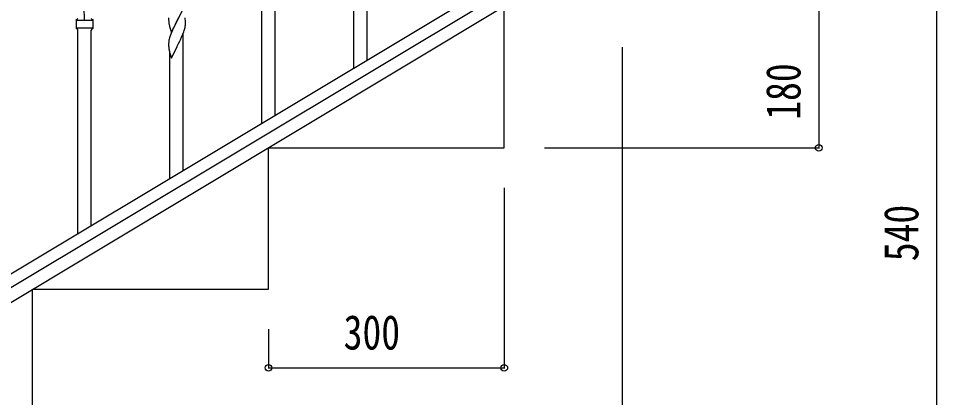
# Model space of a CAD drawing. Units: millimetres, scale not verified. Extents: x -4143 to 4140, y -2900 to 2898.
# Drawn here: x -3212 to -2044, y -1910 to -1428 of the extents above; entities that cross this region are included whole.
import ezdxf
from ezdxf.enums import TextEntityAlignment as Align

# ---------------------------------------------------------------- set-up
doc = ezdxf.new("R2010")
doc.units = ezdxf.units.MM
doc.header["$LTSCALE"] = 10
doc.layers.add('0-3_YKK_A1', color=4, linetype='Continuous')
doc.layers.add('0-4_YKK_D', color=6, linetype='Continuous')
doc.styles.add('ＭＳ ゴシック', font='')
doc.styles.get('ＭＳ ゴシック').set_extended_font_data('MS Gothic')

msp = doc.modelspace()

# ---------------------------------------------------------------- linework, layer by layer
at = {"layer": '0-3_YKK_A1'}
for p, q in [((-2902.47, -1562.09), (-2902.47, -1302.07)), ((-2885.47, -1551.88), (-2885.47, -1302.07)), ((-2768.47, -1481.57), (-2768.47, -1306.68)), ((-2497.97, -1319.09), (-3303.55, -1802.37)), ((-2484.4, -1328.44), (-3289.98, -1811.72)), ((-2785.47, -1491.79), (-2785.47, -1331.43)), ((-3493.97, -1952.5), (-2593.97, -1412.5)), ((-3138.47, -1429.33), (-3138.47, -1440.83)), ((-3137.72, -1430.08), (-3118.22, -1430.08)), ((-3117.47, -1429.33), (-3117.47, -1440.83)), ((-3137.72, -1440.08), (-3118.22, -1440.08)), ((-3136.47, -1702.69), (-3136.47, -1442.67)), ((-3119.47, -1692.48), (-3119.47, -1442.67)), ((-3117.47, -1440.83), (-3117.47, -1440.83)), ((-3002.47, -1622.18), (-3002.47, -1447.28)), ((-3010.3, -1463.75), (-3010.46, -1464.08)), ((-3019.47, -1632.39), (-3019.47, -1472.03)), ((-3193.97, -1952.5), (-3193.97, -1772.5))]:
    msp.add_line(p, q, dxfattribs=at)
for points in [[(-3193.97, -1772.5), (-2893.97, -1772.5), (-2893.97, -1592.5), (-2593.97, -1592.5), (-2593.97, -1412.5), (-2293.97, -1412.5)], [(-3003.07, -1416.02), (-3010.3, -1430.88), (-3010.46, -1431.21), (-3012.81, -1435.87), (-3014.57, -1439.52), (-3015.02, -1440.48), (-3016.13, -1442.94), (-3017.4, -1445.96), (-3018.19, -1447.99), (-3018.91, -1450.01), (-3019.7, -1452.49), (-3020.22, -1454.41), (-3020.53, -1455.81), (-3020.77, -1457.16), (-3020.93, -1458.46), (-3020.99, -1459.29), (-3021.02, -1460.09), (-3021, -1461.95), (-3020.97, -1462.96), (-3020.92, -1463.9), (-3020.82, -1465.34), (-3020.67, -1466.65)], [(-3021.02, -1427.22), (-3021, -1429.08), (-3020.97, -1430.09), (-3020.92, -1431.03), (-3020.82, -1432.47), (-3020.67, -1433.78), (-3020.53, -1434.77), (-3020.35, -1435.73), (-3020.25, -1436.2), (-3020.04, -1437.14), (-3019.79, -1438.09), (-3017.52, -1445.74), (-3010.3, -1430.88), (-3010.13, -1430.55), (-3008.2, -1426.75)], [(-3000.49, -1440.7), (-3000.16, -1439.28), (-2999.89, -1437.92), (-2999.7, -1436.6)], [(-2999.6, -1435.35), (-2999.58, -1434.55), (-2999.58, -1433.4), (-2999.63, -1431.67), (-2999.69, -1430.43), (-2999.8, -1429.02)], [(-3020.3, -1468.83), (-3020.04, -1470.01), (-3019.79, -1470.96), (-3017.52, -1478.61), (-3010.3, -1463.75), (-3010.13, -1463.42), (-3008.41, -1460.03), (-3006.91, -1456.98), (-3006.02, -1455.11), (-3004.47, -1451.69), (-3004.03, -1450.69), (-3002.99, -1448.16), (-3001.86, -1445.13), (-3001.19, -1443.13)]]:
    msp.add_lwpolyline(points, dxfattribs=at)
for centre, radius, start, end in [((-3273.33, -1430.04), 145.36, 0, 10.6306), ((-3138.48, -1427.33), 2, 270, 344.14009), ((-3137.72, -1429.33), 0.75, 180, 270), ((-3117.47, -1427.33), 2, 195.85991, 270), ((-3118.22, -1429.33), 0.75, 270, 0), ((-3044.66, -1433.87), 45.12, 6.17603, 8.46779), ((-3031.02, -1433.35), 31.49, 354.07159, 356.36334), ((-3138.48, -1442.83), 2, 0, 90), ((-3137.72, -1440.83), 0.75, 90, 180), ((-3117.47, -1442.83), 2, 90, 180), ((-3118.22, -1440.83), 0.75, 0, 90), ((-3061.59, -1424.41), 63.23, 342.78424, 345.07599), ((-2966.07, -1458.49), 55.21, 188.49987, 190.79162)]:
    msp.add_arc(centre, radius, start, end, dxfattribs=at)
at = {"layer": '0-4_YKK_D'}
for p, q in [((-2193.97, -1412.5), (-2193.97, -1592.5)), ((-2043.97, -1412.5), (-2043.97, -1952.5)), ((-2443.97, -1464.5), (-2443.97, -2103.5)), ((-2542.97, -1592.5), (-2192.97, -1592.5)), ((-2593.97, -1643.5), (-2593.97, -1873.5)), ((-2893.97, -1823.5), (-2893.97, -1873.5)), ((-2893.97, -1872.5), (-2593.97, -1872.5))]:
    msp.add_line(p, q, dxfattribs=at)
for centre in [(-2193.97, -1592.5), (-2893.97, -1872.5), (-2593.97, -1872.5)]:
    msp.add_circle(centre, 4.25, dxfattribs=at)

# ---------------------------------------------------------------- texts
at = {"layer": '0-4_YKK_D', "style": 'ＭＳ ゴシック', "width": 0.8}
for s, p in [('180', (-2203.97, -1556.9)), ('540', (-2053.97, -1736.9))]:
    msp.add_text(s, height=43.99, rotation=90, dxfattribs=at).set_placement(p, align=Align.BOTTOM_LEFT)
msp.add_text('300', height=43.99, dxfattribs=at).set_placement((-2798.37, -1862.5), align=Align.BOTTOM_LEFT)

doc.saveas('drawing.dxf')
